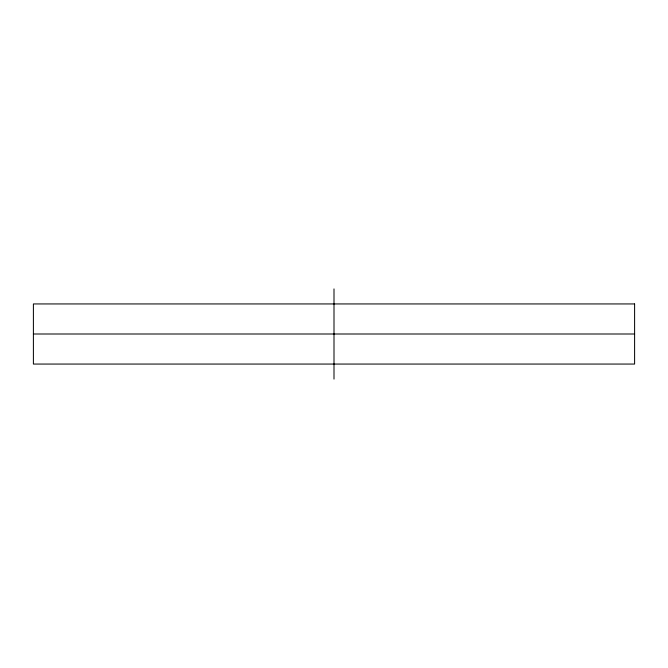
<?xml version="1.0" encoding="UTF-8"?>
<svg xmlns="http://www.w3.org/2000/svg" width="668" height="668" viewBox="0 0 668 668"><rect width="100%" height="100%" fill="white"/><g stroke="black" fill="none" stroke-linecap="round" stroke-linejoin="round"><path stroke-width="1" d="M33.4 334L634.6 334M334 288.91L334 379.09M634.6 303.94L33.4 303.94L33.4 364.06L634.6 364.06L634.6 303.94"/></g></svg>
